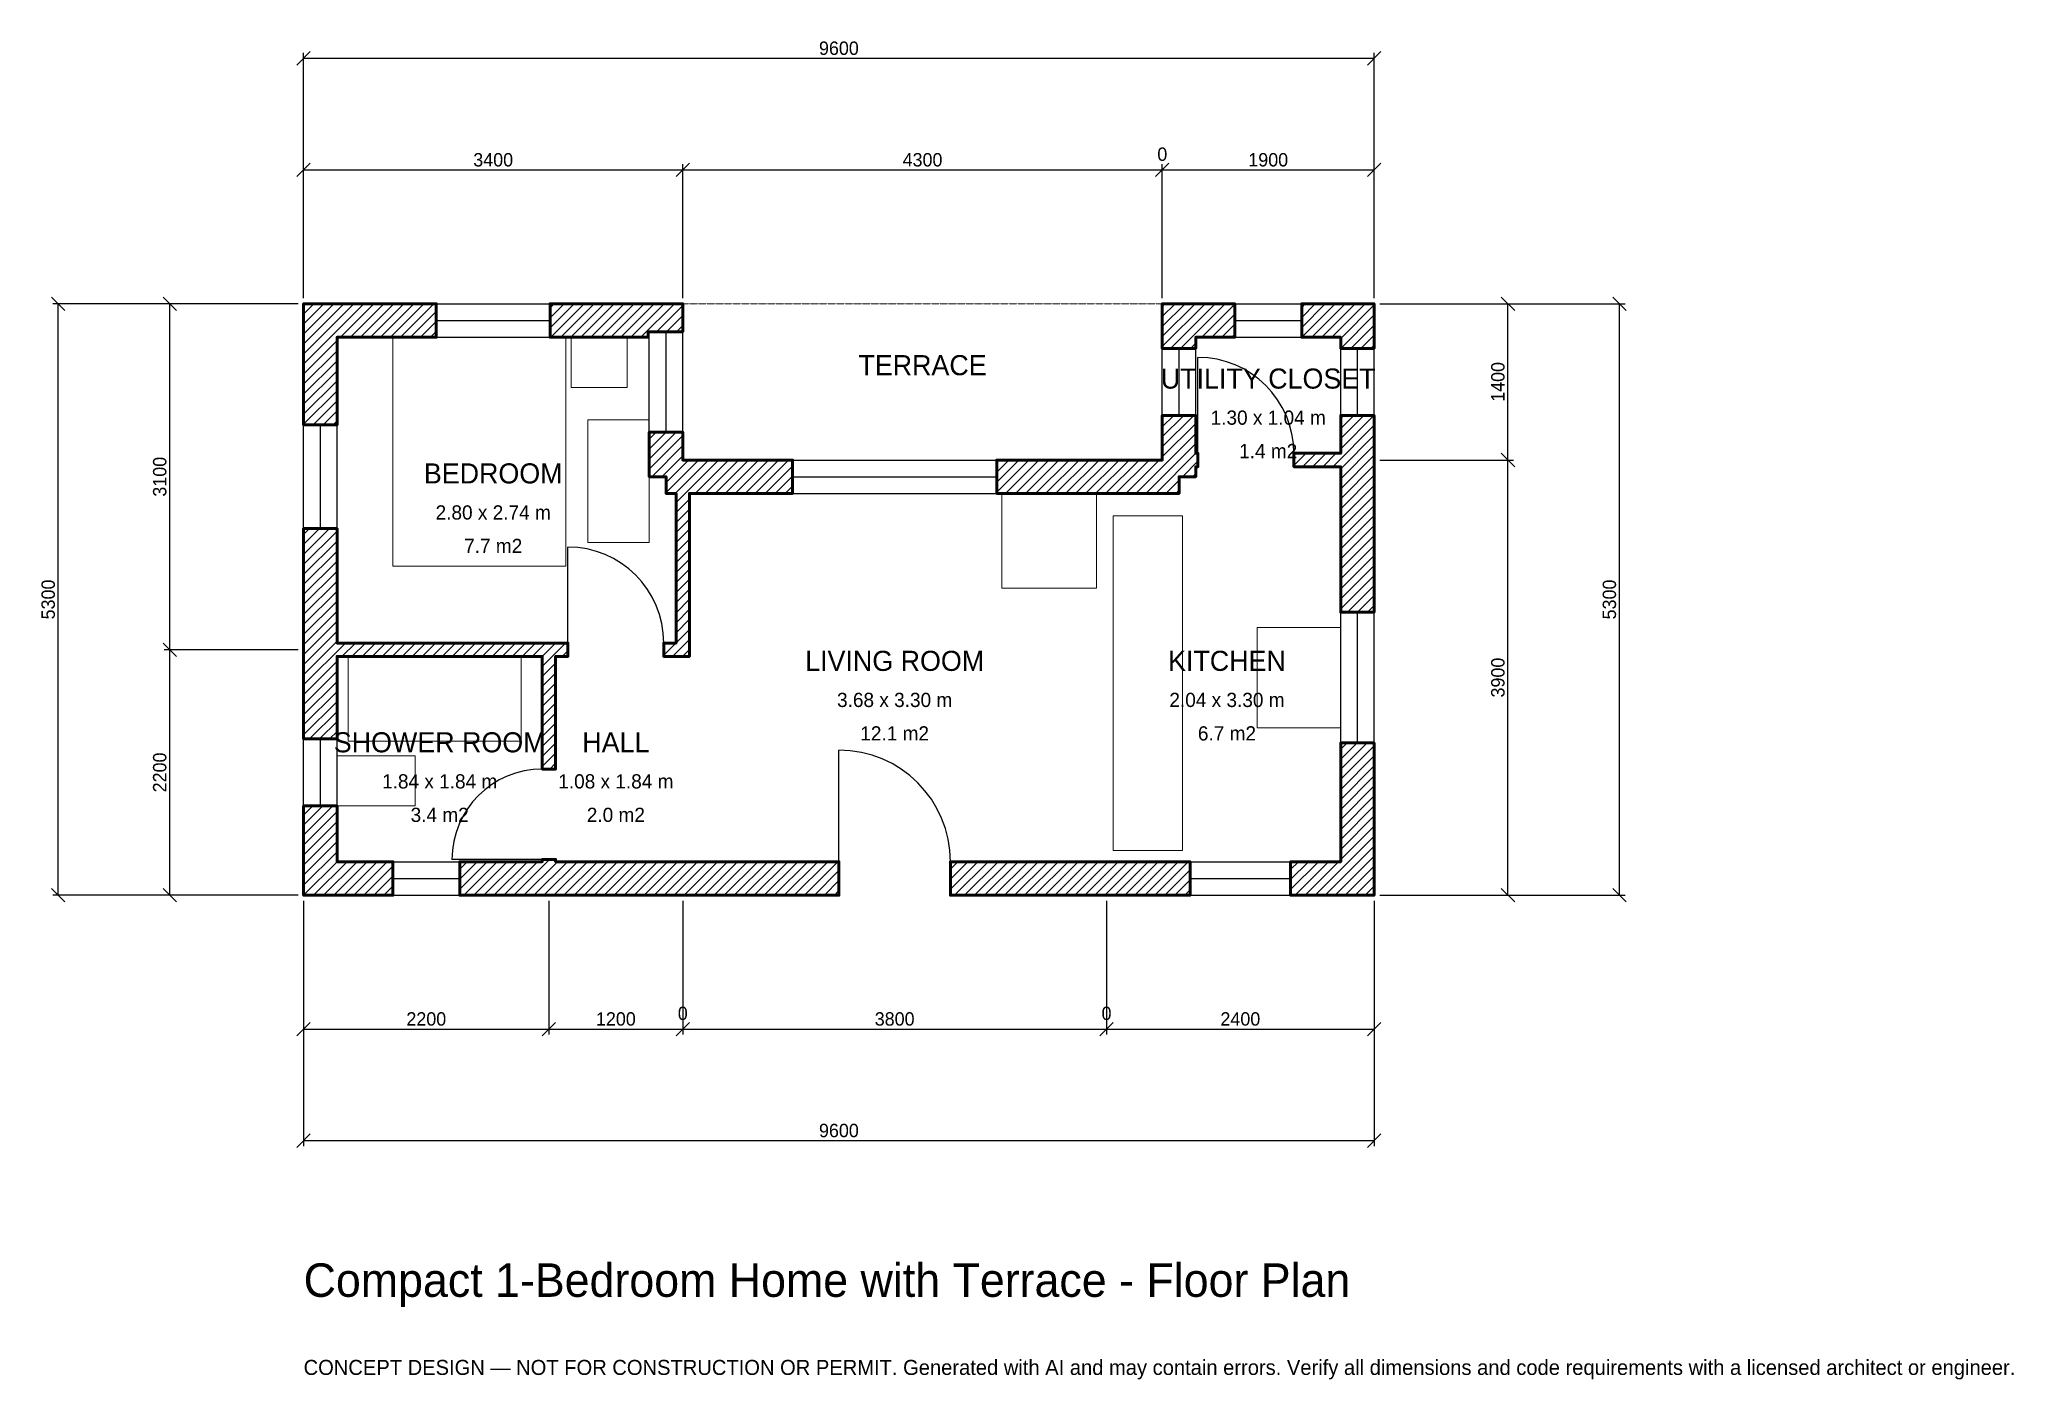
# Model space of a CAD drawing. Header units: millimetres. Extents: x -2369 to 15333, y -4341 to 7669.
import ezdxf
from ezdxf.enums import TextEntityAlignment as Align

# ---------------------------------------------------------------- set-up
doc = ezdxf.new("R2010")
doc.units = ezdxf.units.MM
doc.linetypes.add('DASHED', pattern=[1.524, 1.27, -0.254])
for name, color, linetype, lineweight in [('A-ANNO-DIMS', 1, 'Continuous', 13), ('A-ANNO-TEXT', 7, 'Continuous', 18), ('A-AREA-IDEN', 7, 'Continuous', 18), ('A-DOOR', 2, 'Continuous', 25), ('A-FLOR-FIXT', 9, 'Continuous', 13), ('A-FURN', 9, 'Continuous', 13), ('A-GLAZ', 4, 'Continuous', 25), ('A-SITE-PAVE', 8, 'Continuous', 13), ('A-WALL', 7, 'Continuous', 50), ('A-WALL-PATT', 8, 'Continuous', 13)]:
    doc.layers.add(name, color=color, linetype=linetype, lineweight=lineweight)
doc.dimstyles.new('PLAN', dxfattribs={"dimtxt": 120, "dimasz": 80, "dimexe": 50, "dimexo": 50, "dimgap": 30, "dimtad": 1, "dimdec": 0, "dimtsz": 60, "dimcen": 2.5, "dimclrd": 1, "dimclre": 1, "dimazin": 3, "dimtfac": 1, "dimtmove": 0, "dimatfit": 3})

msp = doc.modelspace()

# ---------------------------------------------------------------- hatches: boundary and pattern name
at = {"layer": 'A-WALL-PATT'}
h = msp.add_hatch(dxfattribs=at)
h.set_pattern_fill('ANSI31', color=8, scale=20)
h.paths.add_polyline_path([(2260, 0), (2260, -0.001), (2140, -0.001), (2140, 0), (2050, 0), (1400, 0), (1400, 300), (2050, 300), (2140, 300), (2140, 320), (2260, 320), (2260, 300), (2350, 300), (3250, 300), (3550, 300), (4800, 300), (4800, 0), (3550, 0), (3250, 0), (2350, 0), (2260, 0)])
h.paths.add_polyline_path([(300, 0), (300, -0.001), (0, -0.001), (0, 0), (-0.001, 0), (-0.001, 300), (0, 300), (0, 800), (300, 800), (300, 300), (800, 300), (800, 0), (300, 0)])
h.paths.add_polyline_path([(0, 2050), (0, 2140), (-0.001, 2140), (-0.001, 2260), (0, 2260), (0, 2350), (0, 3285), (300, 3285), (300, 2350), (300, 2260), (2140, 2260), (2260, 2260), (2370, 2260), (2370, 2140), (2260, 2140), (2260, 1130), (2140, 1130), (2140, 2140), (300, 2140), (300, 2050), (300, 1400), (0, 1400), (0, 2050)])
h.paths.add_polyline_path([(0, 5000), (-0.001, 5000), (-0.001, 5300), (0, 5300), (0, 5300.001), (300, 5300.001), (300, 5300), (1190, 5300), (1190, 5000), (300, 5000), (300, 4215), (0, 4215), (0, 5000)])
h.paths.add_polyline_path([(3100, 5300), (3100, 5300.001), (3400, 5300.001), (3400, 5300), (3400.001, 5300), (3400.001, 5050), (3090, 5050), (3090, 5000), (2210, 5000), (2210, 5300), (3100, 5300)])
h.paths.add_polyline_path([(3400, 3960), (3400.001, 3960), (3400.001, 3900.001), (3460, 3900.001), (3460, 3900), (4385, 3900), (4385, 3600), (3460, 3600), (3460, 2260), (3460, 2140), (3340, 2140), (3230, 2140), (3230, 2260), (3340, 2260), (3340, 3600), (3250, 3600), (3250, 3750), (3100, 3750), (3100, 4150), (3400, 4150), (3400, 3960)])
h.paths.add_polyline_path([(7050, 3900), (7350, 3900), (7640, 3900), (7640, 3900.001), (7699.999, 3900.001), (7699.999, 3960), (7700, 3960), (7700, 4300), (8000, 4300), (8000, 3960), (8020, 3960), (8020, 3840), (8000, 3840), (8000, 3750), (7850, 3750), (7850, 3600), (7350, 3600), (7050, 3600), (6215, 3600), (6215, 3900), (7050, 3900)])
h.paths.add_polyline_path([(7700, 5000), (7699.999, 5000), (7699.999, 5300), (7700, 5300), (7700, 5300.001), (8000, 5300.001), (8000, 5300), (8350, 5300), (8350, 5000), (8000, 5000), (8000, 4900), (7700, 4900), (7700, 5000)])
h.paths.add_polyline_path([(9300, 5300), (9300, 5300.001), (9600, 5300.001), (9600, 5300), (9600.001, 5300), (9600.001, 5000), (9600, 5000), (9600, 4900), (9300, 4900), (9300, 5000), (8950, 5000), (8950, 5300), (9300, 5300)])
h.paths.add_polyline_path([(9600, 4050), (9600, 3960), (9600.001, 3960), (9600.001, 3840), (9600, 3840), (9600, 3750), (9600, 2535), (9300, 2535), (9300, 3750), (9300, 3840), (8880, 3840), (8880, 3960), (9300, 3960), (9300, 4050), (9300, 4300), (9600, 4300), (9600, 4050)])
h.paths.add_polyline_path([(9600, 300), (9600.001, 300), (9600.001, 0), (9600, 0), (9600, -0.001), (9300, -0.001), (9300, 0), (8850, 0), (8850, 300), (9300, 300), (9300, 1365), (9600, 1365), (9600, 300)])
h.paths.add_polyline_path([(7350, 0), (7050, 0), (5800, 0), (5800, 300), (7050, 300), (7350, 300), (7950, 300), (7950, 0), (7350, 0)])

# ---------------------------------------------------------------- linework, layer by layer
at = {"layer": 'A-DOOR'}
for p, q in [((8020, 3960), (8020, 4820)), ((2370, 2260), (2370, 3120)), ((4800, 300), (4800, 1300)), ((2140, 320), (1330, 320))]:
    msp.add_line(p, q, dxfattribs=at)
for centre, radius, start, end in [((8020, 3960), 860, 0, 90), ((2370, 2260), 860, 0, 90), ((4800, 300), 1000, 0, 90), ((2140, 320), 810, 90, 180)]:
    msp.add_arc(centre, radius, start, end, dxfattribs=at)
at = {"layer": 'A-FLOR-FIXT'}
for points in [[(7260, 400), (7880, 400), (7880, 3400), (7260, 3400)], [(400, 1380), (1950, 1380), (1950, 2140), (400, 2140)], [(300, 800), (1000, 800), (1000, 1250), (300, 1250)]]:
    msp.add_lwpolyline(points, close=True, dxfattribs=at)
at = {"layer": 'A-FURN'}
for points in [[(800, 2950), (2350, 2950), (2350, 5000), (800, 5000)], [(2400, 4550), (2900, 4550), (2900, 5000), (2400, 5000)], [(2550, 3160), (3100, 3160), (3100, 4260), (2550, 4260)], [(6260, 2750), (7110, 2750), (7110, 3600), (6260, 3600)], [(8550, 1500), (9300, 1500), (9300, 2400), (8550, 2400)]]:
    msp.add_lwpolyline(points, close=True, dxfattribs=at)
at = {"layer": 'A-GLAZ'}
for p, q in [((1190, 5300), (2210, 5300)), ((1190, 5150), (2210, 5150)), ((8350, 5300), (8950, 5300)), ((8350, 5150), (8950, 5150)), ((1190, 5000), (2210, 5000)), ((3100, 4150), (3100, 5050)), ((3250, 4150), (3250, 5050)), ((3400, 4150), (3400, 5050)), ((8350, 5000), (8950, 5000)), ((7700, 4300), (7700, 4900)), ((7850, 4300), (7850, 4900)), ((8000, 4300), (8000, 4900)), ((9300, 4300), (9300, 4900)), ((9450, 4300), (9450, 4900)), ((9600, 4300), (9600, 4900)), ((0, 3285), (0, 4215)), ((150, 3285), (150, 4215)), ((300, 3285), (300, 4215)), ((4385, 3900), (6215, 3900)), ((4385, 3750), (6215, 3750)), ((4385, 3600), (6215, 3600)), ((9300, 1365), (9300, 2535)), ((9450, 1365), (9450, 2535)), ((9600, 1365), (9600, 2535)), ((0, 800), (0, 1400)), ((150, 800), (150, 1400)), ((300, 800), (300, 1400)), ((800, 300), (1400, 300)), ((7950, 300), (8850, 300)), ((800, 150), (1400, 150)), ((800, 0), (1400, 0)), ((7950, 150), (8850, 150)), ((7950, 0), (8850, 0))]:
    msp.add_line(p, q, dxfattribs=at)
at = {"layer": 'A-SITE-PAVE', "linetype": 'DASHED'}
msp.add_lwpolyline([(3400, 3900), (7700, 3900), (7700, 5300), (3400, 5300)], close=True, dxfattribs=at)
at = {"layer": 'A-WALL'}
for points in [[(0, 5000), (-0.001, 5000), (-0.001, 5300), (0, 5300), (0, 5300.001), (300, 5300.001), (300, 5300), (1190, 5300), (1190, 5000), (300, 5000), (300, 4215), (0, 4215), (0, 5000)], [(3100, 5300), (3100, 5300.001), (3400, 5300.001), (3400, 5300), (3400.001, 5300), (3400.001, 5050), (3090, 5050), (3090, 5000), (2210, 5000), (2210, 5300), (3100, 5300)], [(7700, 5000), (7699.999, 5000), (7699.999, 5300), (7700, 5300), (7700, 5300.001), (8000, 5300.001), (8000, 5300), (8350, 5300), (8350, 5000), (8000, 5000), (8000, 4900), (7700, 4900), (7700, 5000)], [(9300, 5300), (9300, 5300.001), (9600, 5300.001), (9600, 5300), (9600.001, 5300), (9600.001, 5000), (9600, 5000), (9600, 4900), (9300, 4900), (9300, 5000), (8950, 5000), (8950, 5300), (9300, 5300)], [(7050, 3900), (7350, 3900), (7640, 3900), (7640, 3900.001), (7699.999, 3900.001), (7699.999, 3960), (7700, 3960), (7700, 4300), (8000, 4300), (8000, 3960), (8020, 3960), (8020, 3840), (8000, 3840), (8000, 3750), (7850, 3750), (7850, 3600), (7350, 3600), (7050, 3600), (6215, 3600), (6215, 3900), (7050, 3900)], [(9600, 4050), (9600, 3960), (9600.001, 3960), (9600.001, 3840), (9600, 3840), (9600, 3750), (9600, 2535), (9300, 2535), (9300, 3750), (9300, 3840), (8880, 3840), (8880, 3960), (9300, 3960), (9300, 4050), (9300, 4300), (9600, 4300), (9600, 4050)], [(3400, 3960), (3400.001, 3960), (3400.001, 3900.001), (3460, 3900.001), (3460, 3900), (4385, 3900), (4385, 3600), (3460, 3600), (3460, 2260), (3460, 2140), (3340, 2140), (3230, 2140), (3230, 2260), (3340, 2260), (3340, 3600), (3250, 3600), (3250, 3750), (3100, 3750), (3100, 4150), (3400, 4150), (3400, 3960)], [(0, 2050), (0, 2140), (-0.001, 2140), (-0.001, 2260), (0, 2260), (0, 2350), (0, 3285), (300, 3285), (300, 2350), (300, 2260), (2140, 2260), (2260, 2260), (2370, 2260), (2370, 2140), (2260, 2140), (2260, 1130), (2140, 1130), (2140, 2140), (300, 2140), (300, 2050), (300, 1400), (0, 1400), (0, 2050)], [(9600, 300), (9600.001, 300), (9600.001, 0), (9600, 0), (9600, -0.001), (9300, -0.001), (9300, 0), (8850, 0), (8850, 300), (9300, 300), (9300, 1365), (9600, 1365), (9600, 300)], [(300, 0), (300, -0.001), (0, -0.001), (0, 0), (-0.001, 0), (-0.001, 300), (0, 300), (0, 800), (300, 800), (300, 300), (800, 300), (800, 0), (300, 0)], [(2260, 0), (2260, -0.001), (2140, -0.001), (2140, 0), (2050, 0), (1400, 0), (1400, 300), (2050, 300), (2140, 300), (2140, 320), (2260, 320), (2260, 300), (2350, 300), (3250, 300), (3550, 300), (4800, 300), (4800, 0), (3550, 0), (3250, 0), (2350, 0), (2260, 0)], [(7350, 0), (7050, 0), (5800, 0), (5800, 300), (7050, 300), (7350, 300), (7950, 300), (7950, 0), (7350, 0)]]:
    msp.add_lwpolyline(points, close=True, dxfattribs=at)

# ---------------------------------------------------------------- texts
at = {"layer": 'A-ANNO-TEXT'}
for s, height, p in [('Compact 1-Bedroom Home with Terrace - Floor Plan', 300, (0, -3600)), ('CONCEPT DESIGN — NOT FOR CONSTRUCTION OR PERMIT. Generated with AI and may contain errors. Verify all dimensions and code requirements with a licensed architect or engineer.', 135, (0, -4300))]:
    msp.add_text(s, height=height, dxfattribs=at).set_placement(p)
at = {"layer": 'A-AREA-IDEN'}
for s, height, p in [('TERRACE', 180, (5550, 4750)), ('UTILITY CLOSET', 180, (8650, 4630)), ('1.30 x 1.04 m', 127.5, (8650, 4280)), ('1.4 m2', 127.5, (8650, 3980)), ('BEDROOM', 180, (1700, 3780)), ('2.80 x 2.74 m', 127.5, (1700, 3430)), ('7.7 m2', 127.5, (1700, 3130)), ('LIVING ROOM', 180, (5300, 2100)), ('KITCHEN', 180, (8280, 2100)), ('3.68 x 3.30 m', 127.5, (5300, 1750)), ('2.04 x 3.30 m', 127.5, (8280, 1750)), ('SHOWER ROOM', 180, (1220, 1370)), ('HALL', 180, (2800, 1370)), ('12.1 m2', 127.5, (5300, 1450)), ('6.7 m2', 127.5, (8280, 1450)), ('1.84 x 1.84 m', 127.5, (1220, 1020)), ('1.08 x 1.84 m', 127.5, (2800, 1020)), ('3.4 m2', 127.5, (1220, 720)), ('2.0 m2', 127.5, (2800, 720))]:
    msp.add_text(s, height=height, dxfattribs=at).set_placement(p, align=Align.MIDDLE_CENTER)

# ---------------------------------------------------------------- dimensions: what is measured, and where the dimension line sits
at = {"layer": 'A-ANNO-DIMS'}
for base, p1, p2, text in [((0, 7500), (0, 5300), (9600, 5300), '9600'), ((0, 6500), (0, 5300), (3400, 5300), '3400'), ((3400, 6500), (3400, 5300), (7700, 5300), '4300'), ((7700, 6500), (7700, 5300), (7700, 5300), '0'), ((7700, 6500), (7700, 5300), (9600, 5300), '1900'), ((0, -1200), (0, 0), (2200, 0), '2200'), ((0, -2200), (0, 0), (9600, 0), '9600'), ((2200, -1200), (2200, 0), (3400, 0), '1200'), ((3400, -1200), (3400, 0), (3400, 0), '0'), ((3400, -1200), (3400, 0), (7200, 0), '3800'), ((7200, -1200), (7200, 0), (7200, 0), '0'), ((7200, -1200), (7200, 0), (9600, 0), '2400')]:
    msp.add_linear_dim(base=base, p1=p1, p2=p2, text=text, dimstyle='PLAN', dxfattribs=at).render()
for base, p1, p2, text in [((-2200, 0), (0, 0), (0, 5300), '5300'), ((-1200, 2200), (0, 2200), (0, 5300), '3100'), ((10800, 3900), (9600, 3900), (9600, 5300), '1400'), ((11800, 0), (9600, 0), (9600, 5300), '5300'), ((10800, 0), (9600, 0), (9600, 3900), '3900'), ((-1200, 0), (0, 0), (0, 2200), '2200')]:
    msp.add_linear_dim(base=base, p1=p1, p2=p2, angle=90, text=text, dimstyle='PLAN', dxfattribs=at).render()

doc.saveas('drawing.dxf')
